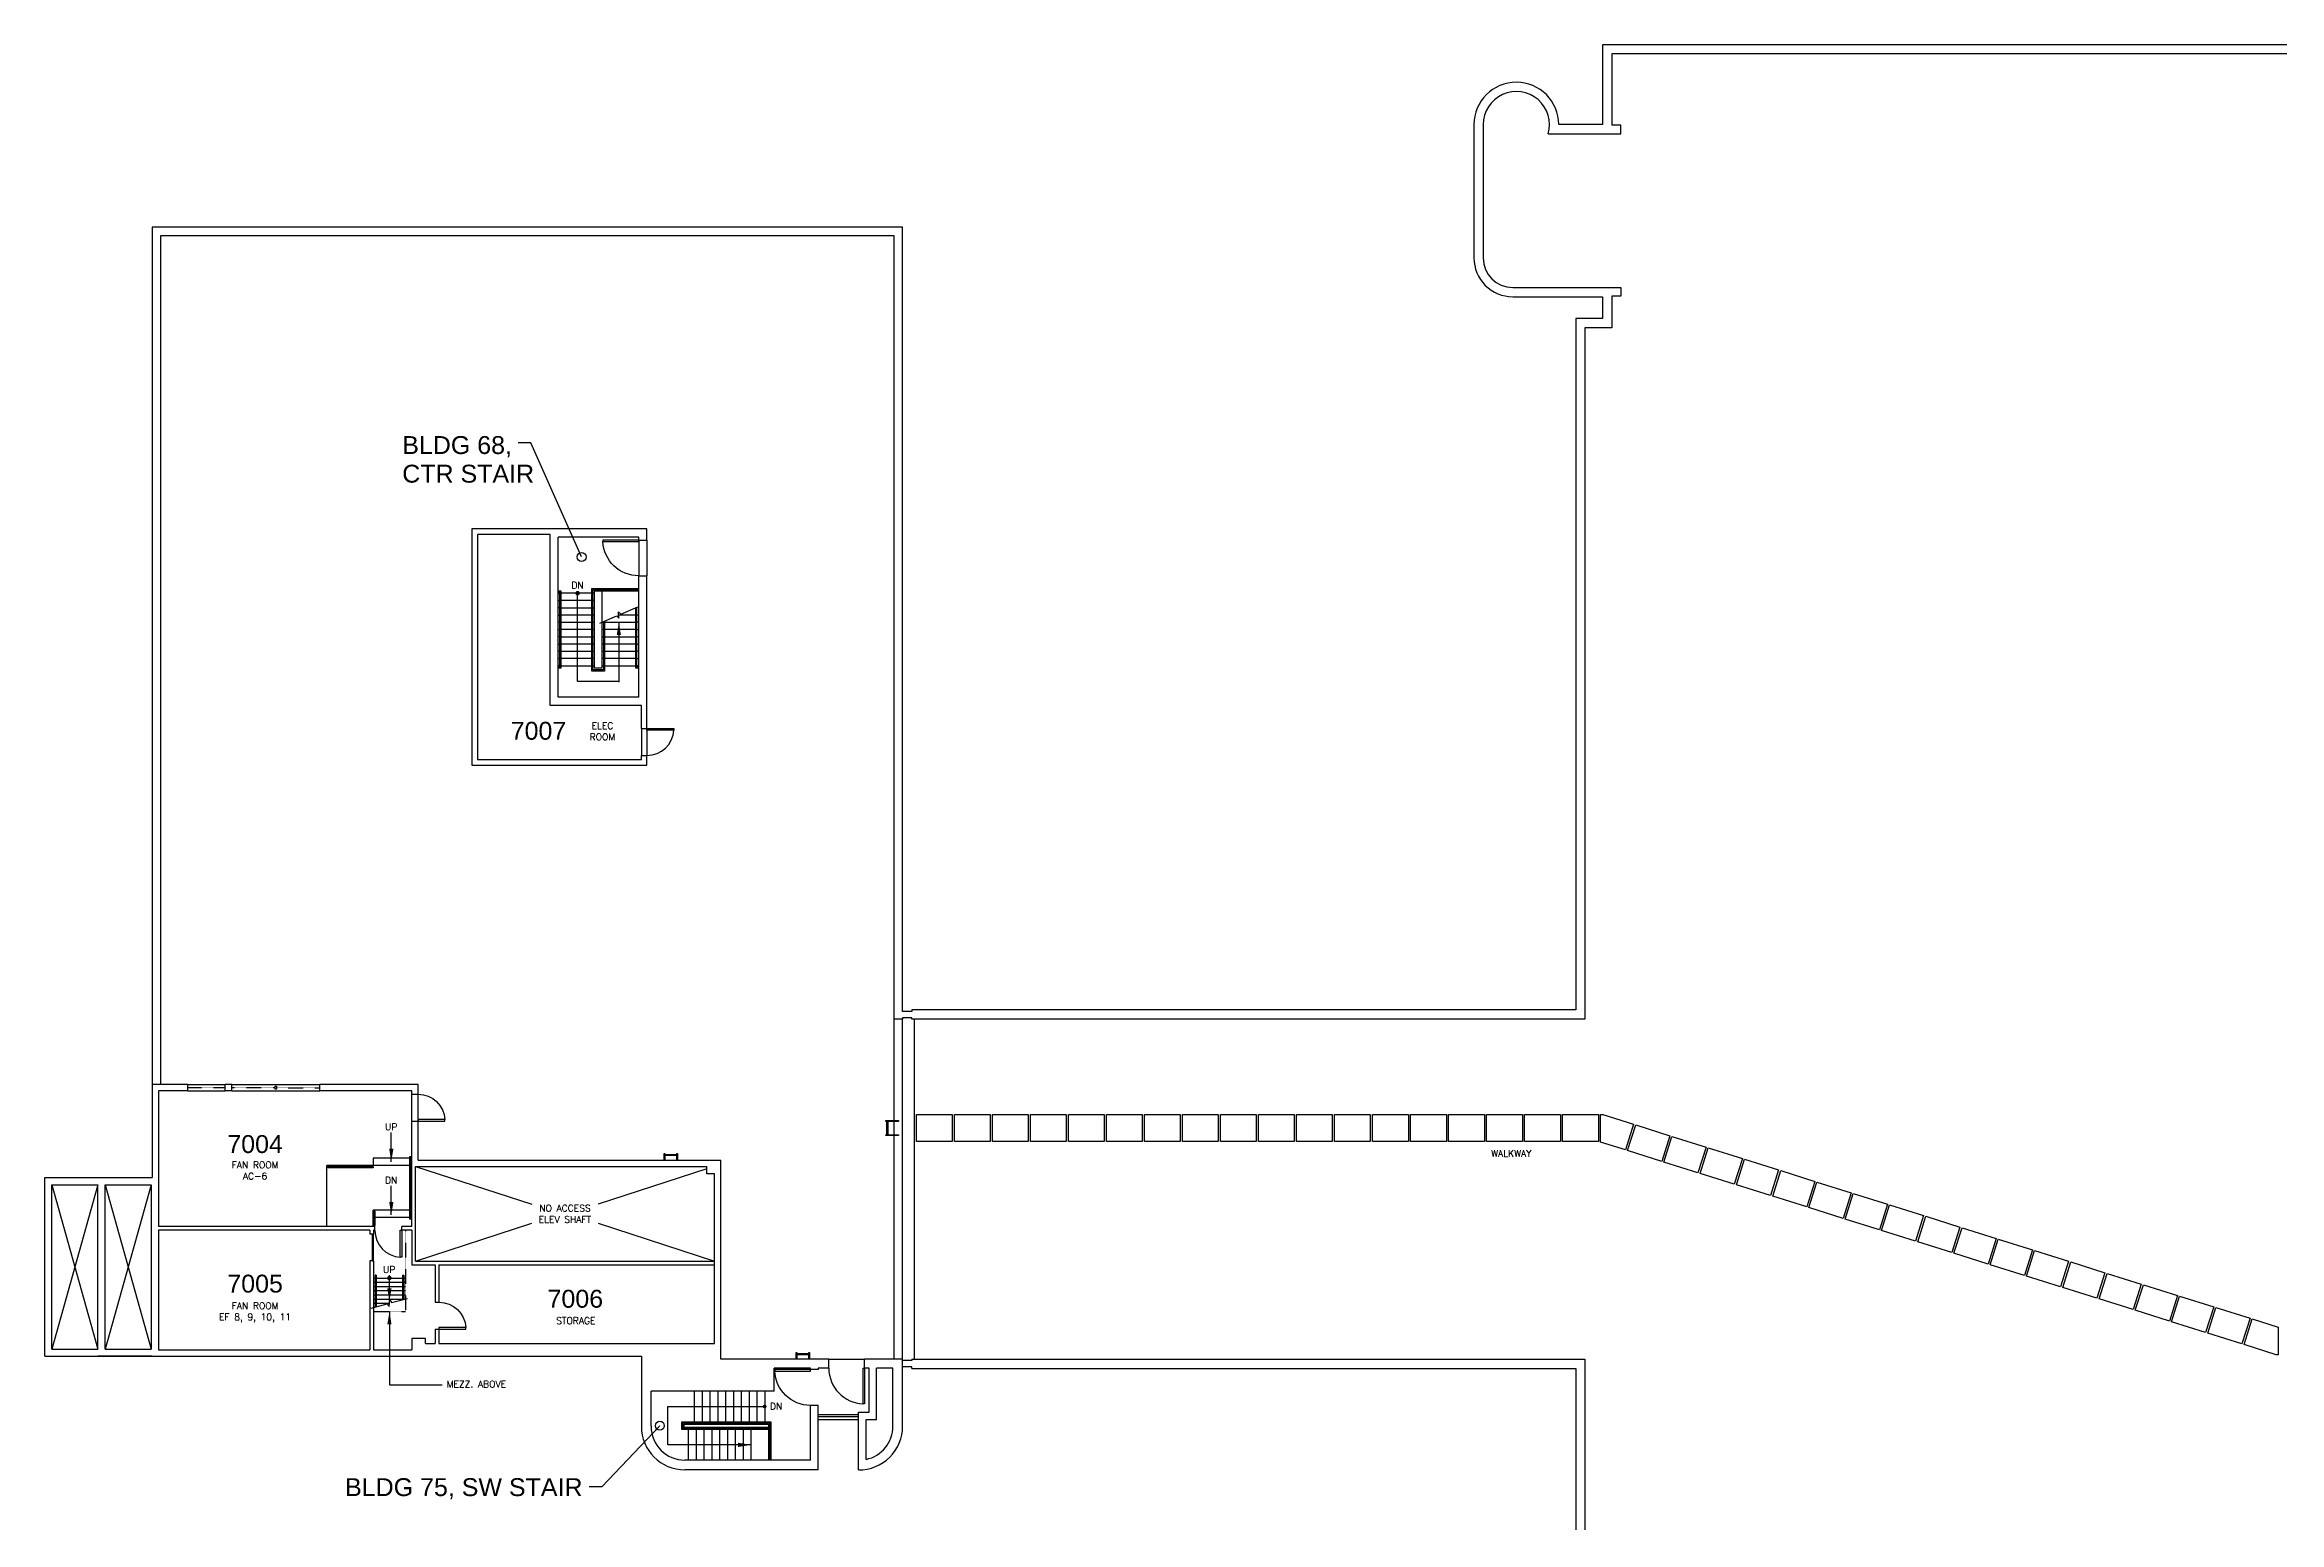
# Model space of a CAD drawing. Extents: x 2546 to 7658, y 1662 to 4736.
# Drawn here: x 2546 to 5544, y 2754 to 4736 of the extents above; entities that cross this region are included whole.
import ezdxf

# ---------------------------------------------------------------- set-up
doc = ezdxf.new("R2010")
doc.units = 0
doc.header["$MEASUREMENT"] = 0
doc.linetypes.add('DASHED2', pattern=[0.375, 0.25, -0.125])
doc.linetypes.add('HIDDEN2', pattern=[0.1875, 0.125, -0.0625])
doc.layers.get('0').update_dxf_attribs({"linetype": 'CONTINUOUS'})
for name, color, linetype in [('A-ANNO-TEXT', 4, 'CONTINUOUS'), ('A-ANNO-TEXT-STAIR', 4, 'CONTINUOUS'), ('A-ANNO-TX192', 4, 'CONTINUOUS'), ('A-DOOR', 2, 'CONTINUOUS'), ('A-FLOR-CURB', 2, 'CONTINUOUS'), ('A-FLOR-HRAL', 1, 'CONTINUOUS'), ('A-FLOR-OVHD', 3, 'HIDDEN2'), ('A-FLOR-PATT', 1, 'CONTINUOUS'), ('A-FLOR-STRS', 2, 'CONTINUOUS'), ('A-GLAZ-SILL', 1, 'CONTINUOUS'), ('A-GLAZ-VENT', 2, 'DASHED2'), ('A-ROOF-LEVL-THICK', 3, 'CONTINUOUS'), ('A-SHFT', 1, 'CONTINUOUS'), ('A-WALL-FULL', 6, 'CONTINUOUS')]:
    doc.layers.add(name, color=color, linetype=linetype)
doc.styles.add('ARIAL', font='arial.ttf')
doc.styles.get("Standard").update_dxf_attribs({"font": 'simplex'})
doc.dimstyles.new('DIM-96', dxfattribs={"dimscale": 96, "dimtxt": 0.18, "dimasz": 0.18, "dimexe": 0.18, "dimexo": 0.0625, "dimgap": 0.125, "dimtad": 1, "dimdec": 4, "dimzin": 0, "dimdsep": 46, "dimlunit": 4, "dimtxsty": 'Standard', "dimblk": 'ARCHTICK', "dimcen": 0.09, "dimadec": 0, "dimazin": 0, "dimtfac": 1, "dimtdec": 4, "dimtofl": 0, "dimtmove": 2, "dimatfit": 2, "dimfxl": 0, "dimtolj": 1, "dimtzin": 0, "dimarcsym": 0})
doc.dimstyles.new('DIM1-4', dxfattribs={"dimscale": 48, "dimtxt": 0.09375, "dimasz": 0.125, "dimexe": 0.125, "dimexo": 0.09375, "dimgap": 0.046875, "dimtad": 1, "dimdec": 4, "dimzin": 7, "dimdsep": 46, "dimlunit": 4, "dimtxsty": 'Standard', "dimblk": 'TICK', "dimcen": 2.25, "dimdle": 1.5, "dimadec": 0, "dimazin": 0, "dimtfac": 1, "dimtdec": 4, "dimtix": 1, "dimtofl": 0, "dimtmove": 2, "dimatfit": 3, "dimldrblk": 'TICK', "dimfxl": 0, "dimtolj": 1, "dimtzin": 0, "dimarcsym": 0})

# ---------------------------------------------------------------- blocks, each defined once
blk = doc.blocks.new('48-dr')
blk.add_lwpolyline([(0, 48), (2, 48), (2, 0), (0, 0)], close=True)
blk.add_arc((-0.1, 0), 48.1, 0.0423, 87.521)
blk = doc.blocks.new('dr-36')
blk.add_lwpolyline([(0, 36), (2, 36), (2, 0), (0, 0)], close=True)
blk.add_arc((-0.1, 0), 36.1, 0.0689, 86.658)
blk = doc.blocks.new('_ArchTick')
at = {"color": 0, "linetype": 'ByBlock', "const_width": 0.15}
blk.add_lwpolyline([(-0.5, -0.5), (0.5, 0.5)], dxfattribs=at)
blk = doc.blocks.new('TICK')
at = {"linetype": 'Continuous'}
blk.add_line((0.99, 0), (-0.99, 0), dxfattribs=at)
at = {"color": 11}
blk.add_line((-0.22, -0.22), (0.22, 0.22), dxfattribs=at)

msp = doc.modelspace()

# ---------------------------------------------------------------- linework, layer by layer
at = {"layer": 'A-ANNO-TEXT'}
for p, q in [((3316.8, 3948), (3316.8, 3881.1)), ((3044, 3231.5), (3200.1, 3180.7)), ((3435, 3228.2), (3288.9, 3180.7)), ((3044, 3104.5), (3200.1, 3155.3)), ((3288.9, 3155.3), (3445, 3104.5))]:
    msp.add_line(p, q, dxfattribs=at)
at = {"layer": 'A-ANNO-TEXT', "const_width": 3}
for points in [[(3260, 4000.5, 1), (3263, 4000.5, 1)], [(3007.5, 3081.8, 1), (3010.5, 3081.8, 1)], [(3511.5, 2909.5, 1), (3513.5, 2909.5, 1)]]:
    msp.add_lwpolyline(points, format="xyb", close=True, dxfattribs=at)
at = {"layer": 'A-ANNO-TEXT', "linetype": 'Continuous'}
for points in [[(3291.2, 3960.3), (3314, 3970.1), (3317, 3966.9), (3316.5, 3975.6), (3319.5, 3972.4), (3342.3, 3982.2)], [(2984.6, 3041.6), (3006.1, 3047.2), (3008.6, 3043.6), (3009.4, 3052.4), (3011.9, 3048.8), (3033.4, 3054.4)]]:
    msp.add_lwpolyline(points, dxfattribs=at)
at = {"layer": 'A-DOOR'}
msp.add_lwpolyline([(2987.5, 3140.8), (2985.7, 3140.8), (2985.7, 3104.8), (2987.5, 3104.8)], close=True, dxfattribs=at)
at = {"layer": 'A-FLOR-CURB'}
for p, q in [((3343.5, 4071.8), (3343.5, 4023.8)), ((3354.5, 4071.8), (3354.5, 4023.8)), ((3347, 3818.8), (3347, 3782.8)), ((3354.5, 3818.8), (3354.5, 3782.8)), ((3713, 3429), (3713, 2973)), ((3039, 3292.3), (3039, 3328.3)), ((3047.5, 3292.3), (3047.5, 3328.3)), ((2925, 3150.8), (2925, 3232.8)), ((3036, 3232.8), (2925, 3232.8)), ((3039, 3232.8), (3037.5, 3232.8)), ((2987, 3150.8), (2987, 3172.8)), ((3036, 3172.8), (2987, 3172.8)), ((3039, 3172.8), (3037.5, 3172.8)), ((3598.5, 2973), (3646.5, 2973)), ((3584, 2892), (3638.5, 2892))]:
    msp.add_line(p, q, dxfattribs=at)
at = {"layer": 'A-FLOR-HRAL'}
for p, q in [((2989.7, 3085.5), (2989.7, 3043)), ((2991.2, 3085.5), (2989.7, 3085.5)), ((2991.2, 3085.5), (2991.2, 3043.4)), ((3026.7, 3085.5), (3026.7, 3052.6)), ((3026.7, 3085.5), (3028.2, 3085.5)), ((3028.2, 3085.5), (3028.2, 3053)), ((3638.5, 2898.5), (3584, 2898.5)), ((3638.5, 2895.5), (3584, 2895.5))]:
    msp.add_line(p, q, dxfattribs=at)
for points in [[(3235.5, 4003.8), (3238.8, 4003.8), (3238.8, 3899.8), (3235.5, 3899.8)], [(3235.5, 4002.2), (3237.2, 4002.2), (3237.2, 3901.2), (3235.5, 3901.2)], [(3297.7, 3963.1), (3297.7, 3896), (3280.5, 3896), (3280.5, 4006.8), (3343.5, 4006.8)], [(3296.2, 3962.5), (3296.2, 3897.5), (3282, 3897.5), (3282, 4005.2), (3343.5, 4005.2)], [(3342.8, 3899.8), (3339.5, 3899.8), (3339.5, 3981)], [(3342.8, 3901.2), (3341, 3901.2), (3341, 3981)], [(3517.5, 2878.5), (3401.5, 2878.5), (3401.5, 2889), (3520.5, 2889), (3520.5, 2837.5)], [(3517.5, 2880), (3403, 2880), (3403, 2887.5), (3519, 2887.5), (3519, 2837.5)]]:
    msp.add_lwpolyline(points, dxfattribs=at)
for points in [[(3036, 3161.3), (3037.5, 3161.3), (3037.5, 3244.3), (3036, 3244.3)], [(2987, 3231.3), (2987, 3229.8), (2926.5, 3229.8), (2926.5, 3231.3)], [(2988.5, 3152.3), (2990, 3152.3), (2990, 3171.3), (2988.5, 3171.3)]]:
    msp.add_lwpolyline(points, close=True, dxfattribs=at)
at = {"layer": 'A-FLOR-OVHD'}
for p in [(3030.5, 3145.8), (2987.5, 3036.8)]:
    msp.add_line(p, (3030.5, 3036.8), dxfattribs=at)
at = {"layer": 'A-FLOR-PATT'}
for points in [[(3716, 3301), (3764, 3301), (3764, 3265), (3716, 3265)], [(3767, 3301), (3815, 3301), (3815, 3265), (3767, 3265)], [(3818, 3301), (3866, 3301), (3866, 3265), (3818, 3265)], [(3869, 3301), (3917, 3301), (3917, 3265), (3869, 3265)], [(3920, 3301), (3968, 3301), (3968, 3265), (3920, 3265)], [(3971, 3301), (4019, 3301), (4019, 3265), (3971, 3265)], [(4022, 3301), (4070, 3301), (4070, 3265), (4022, 3265)], [(4073, 3301), (4121, 3301), (4121, 3265), (4073, 3265)], [(4124, 3301), (4172, 3301), (4172, 3265), (4124, 3265)], [(4175, 3301), (4223, 3301), (4223, 3265), (4175, 3265)], [(4226, 3301), (4274, 3301), (4274, 3265), (4226, 3265)], [(4277, 3301), (4325, 3301), (4325, 3265), (4277, 3265)], [(4328, 3301), (4376, 3301), (4376, 3265), (4328, 3265)], [(4379, 3301), (4427, 3301), (4427, 3265), (4379, 3265)], [(4430, 3301), (4478, 3301), (4478, 3265), (4430, 3265)], [(4481, 3301), (4529, 3301), (4529, 3265), (4481, 3265)], [(4532, 3301), (4580, 3301), (4580, 3265), (4532, 3265)], [(4583, 3301), (4631, 3301), (4631, 3265), (4583, 3265)], [(4634, 3301), (4636.8, 3301), (4678.1, 3288), (4667.3, 3253.6), (4634, 3264.1)], [(4681, 3287.1), (4726.8, 3272.7), (4716, 3238.3), (4670.2, 3252.7)], [(4729.6, 3271.8), (4775.4, 3257.4), (4764.6, 3223), (4718.8, 3237.4)], [(4778.3, 3256.5), (4824.1, 3242.1), (4813.3, 3207.7), (4767.5, 3222.1)], [(4826.9, 3241.2), (4872.7, 3226.8), (4861.9, 3192.4), (4816.1, 3206.8)], [(4875.6, 3225.9), (4921.4, 3211.5), (4910.6, 3177.1), (4864.8, 3191.5)], [(4924.2, 3210.6), (4970, 3196.1), (4959.2, 3161.8), (4913.4, 3176.2)], [(4972.9, 3195.2), (5018.7, 3180.8), (5007.9, 3146.5), (4962.1, 3160.9)], [(5021.5, 3179.9), (5067.3, 3165.5), (5056.5, 3131.2), (5010.7, 3145.6)], [(5070.2, 3164.6), (5116, 3150.2), (5105.2, 3115.9), (5059.4, 3130.3)], [(5118.8, 3149.3), (5164.6, 3134.9), (5153.8, 3100.6), (5108, 3115)], [(5167.5, 3134), (5213.3, 3119.6), (5202.5, 3085.3), (5156.7, 3099.7)], [(5216.1, 3118.7), (5261.9, 3104.3), (5251.1, 3070), (5205.3, 3084.4)], [(5264.8, 3103.4), (5310.6, 3089), (5299.8, 3054.7), (5254, 3069.1)], [(5313.4, 3088.1), (5359.2, 3073.7), (5348.4, 3039.4), (5302.6, 3053.8)], [(5362.1, 3072.8), (5407.9, 3058.4), (5397.1, 3024), (5351.3, 3038.5)], [(5410.7, 3057.5), (5456.5, 3043.1), (5445.7, 3008.7), (5399.9, 3023.1)], [(5459.4, 3042.2), (5505.2, 3027.8), (5494.4, 2993.4), (5448.6, 3007.8)], [(5508, 3026.9), (5543, 3015.9), (5543, 2979), (5540.2, 2979), (5497.2, 2992.5)]]:
    msp.add_lwpolyline(points, close=True, dxfattribs=at)
at = {"layer": 'A-FLOR-STRS'}
for p, q in [((3235.5, 4000.5), (3237.7, 4000.5)), ((3235.5, 3990.8), (3237.7, 3990.8)), ((3280.5, 4000.5), (3238.8, 4000.5)), ((3280.5, 3990.8), (3238.8, 3990.8)), ((3284.2, 4000.5), (3282, 4000.5)), ((3284.2, 3990.8), (3282, 3990.8)), ((3284.2, 4003.8), (3343.5, 4003.8)), ((3237.7, 3981), (3235.5, 3981)), ((3235.5, 3971.2), (3237.7, 3971.2)), ((3237.7, 3961.5), (3235.5, 3961.5)), ((3238.8, 3981), (3280.5, 3981)), ((3280.5, 3971.2), (3238.8, 3971.2)), ((3238.8, 3961.5), (3280.5, 3961.5)), ((3282, 3981), (3284.2, 3981)), ((3284.2, 3971.2), (3282, 3971.2)), ((3282, 3961.5), (3284.2, 3961.5)), ((3294, 3961.5), (3296.2, 3961.5)), ((3297.7, 3961.5), (3339.5, 3961.5)), ((3339.5, 3971.2), (3316.8, 3971.2)), ((3343.5, 3971.2), (3341.3, 3971.2)), ((3343.5, 3961.5), (3341.3, 3961.5)), ((3235.5, 3951.8), (3237.7, 3951.8)), ((3237.7, 3942), (3235.5, 3942)), ((3235.5, 3932.2), (3237.7, 3932.2)), ((3280.5, 3951.8), (3238.8, 3951.8)), ((3238.8, 3942), (3280.5, 3942)), ((3280.5, 3932.2), (3238.8, 3932.2)), ((3284.2, 3951.8), (3282, 3951.8)), ((3282, 3942), (3284.2, 3942)), ((3284.2, 3932.2), (3282, 3932.2)), ((3296.2, 3951.8), (3294, 3951.8)), ((3294, 3942), (3296.2, 3942)), ((3296.2, 3932.2), (3294, 3932.2)), ((3339.5, 3951.8), (3297.7, 3951.8)), ((3297.7, 3942), (3339.5, 3942)), ((3339.5, 3932.2), (3297.7, 3932.2)), ((3341.3, 3951.8), (3343.5, 3951.8)), ((3343.5, 3942), (3341.3, 3942)), ((3341.3, 3932.2), (3343.5, 3932.2)), ((3237.7, 3922.5), (3235.5, 3922.5)), ((3235.5, 3912.8), (3237.7, 3912.8)), ((3237.7, 3903), (3235.5, 3903)), ((3238.8, 3922.5), (3280.5, 3922.5)), ((3280.5, 3912.8), (3238.8, 3912.8)), ((3238.8, 3903), (3280.5, 3903)), ((3282, 3922.5), (3284.2, 3922.5)), ((3284.2, 3912.8), (3282, 3912.8)), ((3282, 3903), (3284.2, 3903)), ((3294, 3922.5), (3296.2, 3922.5)), ((3296.2, 3912.8), (3294, 3912.8)), ((3294, 3903), (3296.2, 3903)), ((3297.7, 3922.5), (3339.5, 3922.5)), ((3339.5, 3912.8), (3297.7, 3912.8)), ((3297.7, 3903), (3339.5, 3903)), ((3343.5, 3922.5), (3341.3, 3922.5)), ((3341.3, 3912.8), (3343.5, 3912.8)), ((3343.5, 3903), (3341.3, 3903)), ((2987, 3242.8), (2987, 3232.8)), ((3036, 3242.8), (2987, 3242.8)), ((3039, 3242.8), (3037.5, 3242.8)), ((2988.5, 3162.8), (2987, 3162.8)), ((3036, 3162.8), (2990, 3162.8)), ((3039, 3162.8), (3037.5, 3162.8)), ((2987.5, 3081.8), (2989.7, 3081.8)), ((2987.5, 3076.1), (2989.7, 3076.1)), ((2987.5, 3070.5), (2989.7, 3070.5)), ((2987.5, 3064.9), (2989.7, 3064.9)), ((2987.5, 3059.3), (2989.7, 3059.3)), ((2991.2, 3081.8), (3026.7, 3081.8)), ((2991.2, 3076.1), (3026.7, 3076.1)), ((2991.2, 3070.5), (3026.7, 3070.5)), ((2991.2, 3064.9), (3026.7, 3064.9)), ((2991.2, 3059.3), (3026.7, 3059.3)), ((3028.2, 3081.8), (3030.5, 3081.8)), ((3028.2, 3076.1), (3030.5, 3076.1)), ((3028.2, 3070.5), (3030.5, 3070.5)), ((3028.2, 3064.9), (3030.5, 3064.9)), ((3028.2, 3059.3), (3030.5, 3059.3)), ((2987.5, 3053.6), (2989.7, 3053.6)), ((2987.5, 3048), (2989.7, 3048)), ((2991.2, 3053.6), (3026.7, 3053.6)), ((2991.2, 3048), (3009, 3048)), ((3028.2, 3053.6), (3030.5, 3053.6)), ((3418, 2930), (3418, 2889)), ((3428.5, 2930), (3428.5, 2889)), ((3439, 2930), (3439, 2889)), ((3449.5, 2930), (3449.5, 2889)), ((3460, 2930), (3460, 2889)), ((3470.5, 2930), (3470.5, 2889)), ((3481, 2930), (3481, 2889)), ((3491.5, 2930), (3491.5, 2889)), ((3502, 2930), (3502, 2889)), ((3512.5, 2930), (3512.5, 2889)), ((3410, 2881.5), (3410, 2880)), ((3410, 2878.5), (3410, 2837.5)), ((3418, 2887.5), (3418, 2886)), ((3420.5, 2881.5), (3420.5, 2880)), ((3420.5, 2878.5), (3420.5, 2837.5)), ((3428.5, 2887.5), (3428.5, 2886)), ((3431, 2881.5), (3431, 2880)), ((3431, 2878.5), (3431, 2837.5)), ((3439, 2887.5), (3439, 2886)), ((3441.5, 2881.5), (3441.5, 2880)), ((3441.5, 2878.5), (3441.5, 2837.5)), ((3449.5, 2887.5), (3449.5, 2886)), ((3452, 2881.5), (3452, 2880)), ((3452, 2878.5), (3452, 2837.5)), ((3460, 2887.5), (3460, 2886)), ((3462.5, 2881.5), (3462.5, 2880)), ((3462.5, 2878.5), (3462.5, 2837.5)), ((3470.5, 2887.5), (3470.5, 2886)), ((3473, 2881.5), (3473, 2880)), ((3473, 2878.5), (3473, 2837.5)), ((3481, 2887.5), (3481, 2886)), ((3483.5, 2881.5), (3483.5, 2880)), ((3483.5, 2878.5), (3483.5, 2837.5)), ((3491.5, 2887.5), (3491.5, 2886)), ((3494, 2881.5), (3494, 2880)), ((3494, 2878.5), (3494, 2837.5)), ((3502, 2887.5), (3502, 2886)), ((3512.5, 2887.5), (3512.5, 2886))]:
    msp.add_line(p, q, dxfattribs=at)
for points in [[(3676.2, 3274), (3676.2, 3292), (3674.8, 3292), (3674.8, 3293), (3692, 3293), (3692, 3292), (3677.8, 3292), (3677.8, 3274), (3692, 3274), (3692, 3273), (3674.8, 3273), (3674.8, 3274)], [(3378.5, 3247.5), (3394.5, 3247.5), (3394.5, 3249), (3395.5, 3249), (3395.5, 3240), (3394.5, 3240), (3394.5, 3246), (3378.5, 3246), (3378.5, 3240), (3377.5, 3240), (3377.5, 3249), (3378.5, 3249)], [(3555.5, 2980.5), (3571.5, 2980.5), (3571.5, 2982), (3572.5, 2982), (3572.5, 2973), (3571.5, 2973), (3571.5, 2979), (3555.5, 2979), (3555.5, 2973), (3554.5, 2973), (3554.5, 2982), (3555.5, 2982)]]:
    msp.add_lwpolyline(points, close=True, dxfattribs=at)
msp.add_lwpolyline([(3517.5, 2881.5), (3404.5, 2881.5), (3404.5, 2886), (3517.5, 2886), (3517.5, 2837.5)], dxfattribs=at)
at = {"layer": 'A-GLAZ-SILL'}
for p, q in [((2738.5, 3341.3), (2788.5, 3341.3)), ((2738.5, 3332.8), (2788.5, 3332.8)), ((2797.5, 3341.3), (2915.5, 3341.3)), ((2797.5, 3332.8), (2915.5, 3332.8))]:
    msp.add_line(p, q, dxfattribs=at)
msp.add_lwpolyline([(2855.5, 3339), (2857.5, 3339), (2857.5, 3335), (2855.5, 3335)], close=True, dxfattribs=at)
at = {"layer": 'A-GLAZ-VENT', "ltscale": 0.5}
for p, q in [((2788.5, 3337), (2738.5, 3337)), ((2855.5, 3337), (2797.5, 3337)), ((2857.5, 3337), (2915.5, 3337))]:
    msp.add_line(p, q, dxfattribs=at)
at = {"layer": 'A-ROOF-LEVL-THICK'}
for p, q in [((5603, 4723.8), (4649, 4723.8)), ((4649, 4723.8), (4649, 4628.5)), ((4476.5, 4629), (4476.5, 4450.2)), ((3686, 4480), (2702, 4480)), ((2702, 4480), (2702, 3341.3)), ((3686, 3293), (3686, 4480)), ((4649, 4398.7), (4649, 4356.5)), ((4649, 4356.5), (4613, 4356.5)), ((4613, 4356.5), (4613, 3429)), ((4613, 3429), (3710, 3429)), ((3686, 3274), (3686, 3292)), ((3686, 2973), (3686, 3273)), ((3710, 2973), (4613, 2973)), ((4613, 2973), (4613, 2042.3))]:
    msp.add_line(p, q, dxfattribs=at)
for points in [[(5615.5, 4736.2), (4636.5, 4736.2), (4636.5, 4629), (4577.8, 4629, 1), (4464, 4629), (4464, 4450.2, 0.414214), (4516, 4398.2), (4636.5, 4398.2), (4636.5, 4369), (4600.5, 4369), (4600.5, 3441.5), (3710, 3441.5)], [(3710, 2960.5), (4600.5, 2960.5), (4600.5, 2029.7), (4636.5, 2029.7), (4636.5, 2000.5), (4516, 2000.5, 0.414214), (4464, 1948.5), (4464, 1769.7, 1), (4577.8, 1769.7), (4636.5, 1769.7), (4636.5, 1662.5), (5615.5, 1662.5)]]:
    msp.add_lwpolyline(points, format="xyb", dxfattribs=at)
for points in [[(4563.5, 4616.5), (4661, 4616.5), (4661, 4628.5), (4649, 4628.5)], [(3697.5, 3439.5), (3697.5, 4491.5), (2690.5, 4491.5), (2690.5, 3341.3)], [(4516, 4410.7), (4661, 4410.7), (4661, 4398.7), (4649, 4398.7)], [(3710, 3429), (3710, 3431), (3697.5, 3431), (3697.5, 3429), (3686, 3429)], [(3710, 3441.5), (3710, 3439.5), (3697.5, 3439.5)], [(3697.5, 2973), (3697.5, 3429)], [(3710, 2973), (3710, 2971), (3697.5, 2971)], [(3710, 2960.5), (3710, 2962.5), (3697.5, 2962.5)]]:
    msp.add_lwpolyline(points, dxfattribs=at)
for centre, radius, start, end in [((4520.9, 4629), 44.4, 343.6401, 179.9997), ((4464, 4450.2), 12.5, 0, 0.0021), ((4516, 4450.2), 39.5, 180, 270)]:
    msp.add_arc(centre, radius, start, end, dxfattribs=at)
at = {"layer": 'A-SHFT'}
for p, q in [((2618, 3207), (2556.2, 2986.5)), ((2556.2, 3207), (2618, 2986.5)), ((2627.8, 3207), (2689.2, 2986.5)), ((2689.2, 3207), (2627.8, 2986.5))]:
    msp.add_line(p, q, dxfattribs=at)
at = {"layer": 'A-WALL-FULL'}
for p, q in [((3354.5, 4086.8), (3119.5, 4086.8)), ((3119.5, 4086.8), (3119.5, 3769.8)), ((3127, 4079.2), (3127, 3777.2)), ((3224.5, 4079.2), (3127, 4079.2)), ((3224.5, 3849.8), (3224.5, 4079.2)), ((3354.5, 4071.8), (3354.5, 4086.8)), ((3343.5, 4075.8), (3235.5, 4075.8)), ((3235.5, 3860.8), (3235.5, 4075.8)), ((3343.5, 4071.8), (3343.5, 4075.8)), ((3343.5, 4071.8), (3354.5, 4071.8)), ((3343.5, 4023.8), (3354.5, 4023.8)), ((3343.5, 3860.8), (3343.5, 4023.8)), ((3354.5, 3818.8), (3354.5, 4023.8)), ((3284.2, 3899.8), (3284.2, 4003.8)), ((3294, 4003.8), (3294, 3899.8)), ((3294, 3899.8), (3284.2, 3899.8)), ((3347, 3849.8), (3224.5, 3849.8)), ((3343.5, 3860.8), (3235.5, 3860.8)), ((3347, 3818.8), (3347, 3849.8)), ((3347, 3818.8), (3354.5, 3818.8)), ((3347, 3777.2), (3347, 3782.8)), ((3347, 3782.8), (3354.5, 3782.8)), ((3354.5, 3769.8), (3354.5, 3782.8)), ((3119.5, 3769.8), (3354.5, 3769.8)), ((3127, 3777.2), (3347, 3777.2)), ((2690.5, 3341.3), (2690.5, 3216.8)), ((2738.5, 3341.3), (2690.5, 3341.3)), ((2699, 3332.8), (2699, 3150.8)), ((2738.5, 3332.8), (2699, 3332.8)), ((2738.5, 3332.8), (2738.5, 3341.3)), ((2797.5, 3341.3), (2788.5, 3341.3)), ((2788.5, 3332.8), (2788.5, 3341.3)), ((2797.5, 3332.8), (2788.5, 3332.8)), ((2797.5, 3332.8), (2797.5, 3341.3)), ((3047.5, 3341.3), (2915.5, 3341.3)), ((2915.5, 3332.8), (2915.5, 3341.3)), ((3039, 3332.8), (2915.5, 3332.8)), ((3039, 3328.3), (3039, 3332.8)), ((3039, 3328.3), (3047.5, 3328.3)), ((3047.5, 3328.3), (3047.5, 3341.3)), ((3039, 3150.8), (3039, 3292.3)), ((3039, 3292.3), (3047.5, 3292.3)), ((3047.5, 3240), (3047.5, 3292.3)), ((3047.5, 3240), (3453.5, 3240)), ((3453.5, 2973), (3453.5, 3240)), ((2546.5, 3216.8), (2690.5, 3216.8)), ((2546.5, 2976.8), (2546.5, 3216.8)), ((3044, 3231.5), (3435, 3231.5)), ((3044, 3104.5), (3044, 3231.5)), ((3445, 3086.3), (3445, 3221.5)), ((2556.2, 2986.5), (2556.2, 3207)), ((2556.2, 3207), (2618, 3207)), ((2618, 2986.5), (2618, 3207)), ((2627.8, 2986.5), (2627.8, 3207)), ((2627.8, 3207), (2689.2, 3207)), ((2689.2, 3207), (2689.2, 2986.5)), ((2989.5, 3150.8), (2699, 3150.8)), ((2989.5, 3145.8), (2989.5, 3150.8)), ((3039, 3150.8), (3025.5, 3150.8)), ((3025.5, 3145.8), (3025.5, 3150.8)), ((2699, 3145.8), (2699, 2985.3)), ((2982.5, 3145.8), (2699, 3145.8)), ((2982.5, 3145.8), (2982.5, 3140.8)), ((2987.5, 3140.8), (2982.5, 3140.8)), ((2989.5, 3145.8), (2987.5, 3145.8)), ((2987.5, 3145.8), (2987.5, 3140.8)), ((3039, 3145.8), (3025.5, 3145.8)), ((3039, 3145.8), (3039, 3099.5)), ((2987.5, 3104.8), (2982.5, 3104.8)), ((2982.5, 3104.8), (2982.5, 2985.3)), ((2987.5, 3104.8), (2987.5, 2985.3)), ((3039, 3099.5), (3070.5, 3099.5)), ((3044, 3104.5), (3445, 3104.5)), ((3070.5, 3099.5), (3070.5, 3049.3)), ((3075.5, 3099.5), (3075.5, 3049.3)), ((3075.5, 3099.5), (3445, 3099.5)), ((3445, 2993.8), (3445, 3099.5)), ((3070.5, 3049.3), (3075.5, 3049.3)), ((3057.5, 3000.8), (3039, 3000.8)), ((3039, 3000.8), (3039, 2985.3)), ((3057.5, 2993.8), (3057.5, 3000.8)), ((3070.5, 3013.3), (3075.5, 3013.3)), ((3070.5, 3013.3), (3070.5, 2993.8)), ((3075.5, 3013.3), (3075.5, 2993.8)), ((2546.5, 2976.8), (3347, 2976.8)), ((2556.2, 2986.5), (2618, 2986.5)), ((2690.5, 2976.8), (2618, 2976.8)), ((2627.8, 2986.5), (2689.2, 2986.5)), ((2699, 2985.3), (2982.5, 2985.3)), ((2987.5, 2985.3), (3039, 2985.3)), ((3057.5, 2993.8), (3070.5, 2993.8)), ((3075.5, 2993.8), (3445, 2993.8)), ((3347, 2976.8), (3347, 2883)), ((3598.5, 2973), (3453.5, 2973)), ((3598.5, 2961), (3598.5, 2973)), ((3697.5, 2973), (3646.5, 2973)), ((3646.5, 2961), (3646.5, 2973)), ((3697.5, 2883), (3697.5, 2973)), ((3574, 2961), (3525, 2961)), ((3525, 2930), (3525, 2961)), ((3598.5, 2961), (3584, 2961)), ((3652.5, 2961), (3646.5, 2961)), ((3652.5, 2902), (3652.5, 2961)), ((3684.5, 2961), (3662.5, 2961)), ((3662.5, 2892), (3662.5, 2961)), ((3684.5, 2883), (3684.5, 2961)), ((3360, 2883), (3360, 2930)), ((3525, 2930), (3360, 2930)), ((3574, 2837.5), (3574, 2911)), ((3584, 2911), (3574, 2911)), ((3584, 2824.5), (3584, 2911)), ((3638.5, 2824.5), (3638.5, 2902)), ((3638.5, 2902), (3652.5, 2902)), ((3648.5, 2838.5), (3648.5, 2892)), ((3648.5, 2892), (3662.5, 2892)), ((3574, 2837.5), (3405.5, 2837.5)), ((3584, 2824.5), (3405.5, 2824.5))]:
    msp.add_line(p, q, dxfattribs=at)
for points in [[(3445, 3221.5), (3435, 3221.5), (3435, 3231.5)], [(3584, 2961), (3584, 2959), (3574, 2959), (3574, 2961)]]:
    msp.add_lwpolyline(points, dxfattribs=at)
for centre, radius, start, end in [((3405.5, 2883), 58.5, 180, 270), ((3405.5, 2883), 45.5, 180, 270), ((3639, 2883), 58.5, 269.5103, 0), ((3639, 2883), 45.5, 282.0515, 0)]:
    msp.add_arc(centre, radius, start, end, dxfattribs=at)

# ---------------------------------------------------------------- block references
at = {"layer": 'A-DOOR', "xscale": -1}
for name, p, rotation in [('48-dr', (3343.5, 4071.8), 90), ('dr-36', (3047.5, 3292.3), 270), ('dr-36', (3075.5, 3013.3), 270), ('48-dr', (3574, 2959), 89.99999999999999)]:
    msp.add_blockref(name, p, dxfattribs=dict(at, rotation=rotation))
at = {"layer": 'A-DOOR'}
for name, p, rotation in [('dr-36', (3354.5, 3818.8), 270), ('dr-36', (3025.5, 3145.8), 180), ('48-dr', (3646.5, 2961), 180)]:
    msp.add_blockref(name, p, dxfattribs=dict(at, rotation=rotation))

# ---------------------------------------------------------------- texts
at = {"layer": 'A-ANNO-TEXT', "char_height": 9}
for s, insert, width, attachment_point in [('DN', (3261.5, 4006.6), 47.75, 8), ('ELEC ROOM', (3294.8, 3815.2), 22.012, 5), ('UP', (3011.5, 3284.5), 315.031, 5), ('FAN ROOM\\PAC-6', (2828.7, 3226), 315.031, 5), ('WALKWAY', (4514.1, 3249), 315.031, 5), ('DN', (3011.5, 3213), 315.031, 5), ('NO ACCESS\\PELEV SHAFT', (3244.5, 3168), 315.031, 5), ('UP', (3008.6, 3093.1), 36, 5), ('FAN ROOM\\PEF 8, 9, 10, 11', (2828.7, 3035.7), 315.031, 5), ('STORAGE', (3259.1, 3024.6), 315.031, 5), ('MEZZ. ABOVE', (3085.7, 2944.1), 315.031, 1), ('DN', (3527.8, 2909.8), 36, 5)]:
    msp.add_mtext(s, dxfattribs=dict(at, insert=insert, width=width, attachment_point=attachment_point))
at = {"layer": 'A-ANNO-TEXT-STAIR', "style": 'ARIAL'}
for s, p in [('BLDG 68, ', (3026.2, 4187.2)), ('CTR STAIR', (3026.2, 4148.8)), ('BLDG 75, SW STAIR', (2949.5, 2789.3))]:
    msp.add_text(s, height=24, dxfattribs=at).set_placement(p)
at = {"layer": 'A-ANNO-TX192', "style": 'ARIAL'}
for s, p in [('7007', (3171.7, 3803.9)), ('7004', (2791.5, 3249.5)), ('7005', (2791.5, 3062.3)), ('7006', (3221.1, 3042))]:
    msp.add_text(s, height=24, dxfattribs=at).set_placement(p)

# ---------------------------------------------------------------- leaders
at = {"layer": 'A-ANNO-TEXT'}
for points, override in [([(3316.8, 3961.5), (3316.8, 3881.9), (3261.5, 3881.9), (3261.5, 4000.5)], {"dimgap": 0.125, "dimtad": 0}), ([(3011.5, 3237.9), (3011.5, 3277)], {"dimgap": 0.09, "dimtad": 0}), ([(3011.5, 3166.4), (3011.5, 3205.5)], {"dimgap": 0.09, "dimtad": 0}), ([(3009, 3050.6), (3009, 3085.5)], {"dimgap": 0.09, "dimtad": 0}), ([(3009, 3036.8), (3009, 2938.5), (3079.6, 2938.5)], {"dimgap": 0.09, "dimtad": 0}), ([(3494, 2858), (3382.7, 2858), (3382.7, 2909.5), (3512.5, 2909.5)], {"dimgap": 0.125, "dimtad": 0})]:
    msp.add_leader(points, dimstyle='DIM-96', override=override, dxfattribs=at)
at = {"layer": 'A-ANNO-TEXT-STAIR'}
for points in [[(3266.8, 4049.1), (3198.6, 4202.1), (3181.6, 4202.1)], [(3371.8, 2883.7), (3294.1, 2801.7), (3277, 2801.7)]]:
    msp.add_leader(points, dimstyle='DIM1-4', override={"dimscale": 96, "dimgap": 0, "dimtad": 0, "dimldrblk": 'DotBlank'}, dxfattribs=at)

doc.saveas('drawing.dxf')
